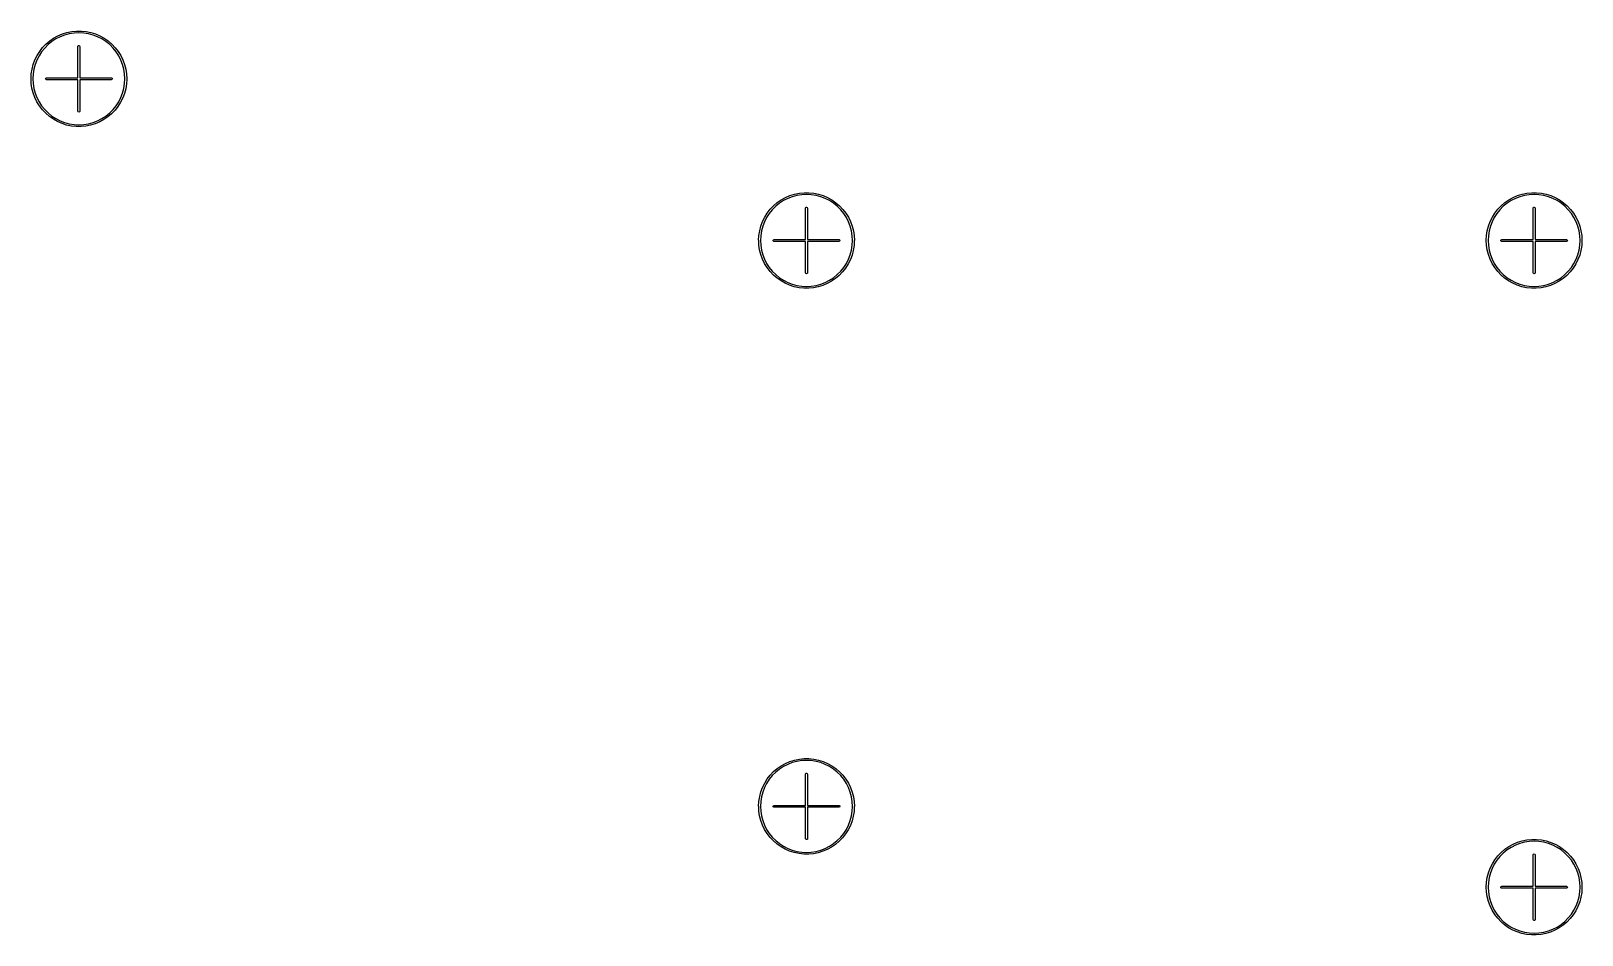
# Model space of a CAD drawing. Extents: x 5.3 to 29.5, y -16.5 to -2.6.
# Drawn here: x 17.752 to 22.548, y -9.448 to -6.652 of the extents above; entities that cross this region are included whole.
import ezdxf

# ---------------------------------------------------------------- set-up
doc = ezdxf.new("R2010")
doc.units = 0
doc.header["$MEASUREMENT"] = 0
doc.layers.add('BLACK', color=7, linetype='CONTINUOUS')

msp = doc.modelspace()

# ---------------------------------------------------------------- linework, layer by layer
at = {"layer": 'BLACK', "linetype": 'CONTINUOUS'}
for p, q in [((17.8351, -6.66702), (17.8489, -6.66115)), ((17.856, -6.66472), (17.8421, -6.67006)), ((17.8489, -6.66115), (17.8632, -6.6567)), ((17.8704, -6.66087), (17.856, -6.66472)), ((17.8632, -6.6567), (17.8779, -6.65371)), ((17.8851, -6.65854), (17.8704, -6.66087)), ((17.8779, -6.65371), (17.8928, -6.65222)), ((17.9, -6.65776), (17.8851, -6.65854)), ((17.8928, -6.65222), (17.9077, -6.65225)), ((17.9149, -6.65854), (17.9, -6.65776)), ((17.9077, -6.65225), (17.9226, -6.65379)), ((17.9296, -6.66087), (17.9149, -6.65854)), ((17.9226, -6.65379), (17.9373, -6.65682)), ((17.944, -6.66472), (17.9296, -6.66087)), ((17.9373, -6.65682), (17.9516, -6.66133)), ((17.9579, -6.67006), (17.944, -6.66472)), ((17.9516, -6.66133), (17.9653, -6.66725)), ((17.7788, -6.71514), (17.788, -6.70332)), ((17.7943, -6.70482), (17.7849, -6.71639)), ((17.788, -6.70332), (17.7983, -6.6925)), ((17.8048, -6.69429), (17.7943, -6.70482)), ((17.7983, -6.6925), (17.8097, -6.68278)), ((17.8164, -6.68492), (17.8048, -6.69429)), ((17.8097, -6.68278), (17.822, -6.67426)), ((17.8289, -6.67681), (17.8164, -6.68492)), ((17.822, -6.67426), (17.8351, -6.66702)), ((17.8421, -6.67006), (17.8289, -6.67681)), ((17.897, -6.7), (17.8972, -6.69899)), ((17.897, -6.79705), (17.897, -6.7)), ((17.8972, -6.69899), (17.8985, -6.69744)), ((17.8985, -6.69744), (17.9005, -6.69709)), ((17.9005, -6.69709), (17.9023, -6.6981)), ((17.9023, -6.6981), (17.903, -6.7)), ((17.903, -6.7), (17.903, -6.79705)), ((17.9711, -6.67681), (17.9579, -6.67006)), ((17.9653, -6.66725), (17.9784, -6.67453)), ((17.9836, -6.68492), (17.9711, -6.67681)), ((17.9784, -6.67453), (17.9907, -6.68309)), ((17.9952, -6.69429), (17.9836, -6.68492)), ((17.9907, -6.68309), (18.002, -6.69286)), ((18.0057, -6.70482), (17.9952, -6.69429)), ((18.002, -6.69286), (18.0123, -6.70372)), ((18.0151, -6.71639), (18.0057, -6.70482)), ((18.0123, -6.70372), (18.0215, -6.71556)), ((17.7552, -6.76974), (17.759, -6.75526)), ((17.759, -6.75526), (17.7642, -6.74124)), ((17.7647, -6.75604), (17.7609, -6.77043)), ((17.7642, -6.74124), (17.7708, -6.72782)), ((17.7701, -6.74214), (17.7647, -6.75604)), ((17.7768, -6.72888), (17.7701, -6.74214)), ((17.7708, -6.72782), (17.7788, -6.71514)), ((17.7849, -6.71639), (17.7768, -6.72888)), ((18.0232, -6.72888), (18.0151, -6.71639)), ((18.0215, -6.71556), (18.0294, -6.72827)), ((18.0299, -6.74214), (18.0232, -6.72888)), ((18.0294, -6.72827), (18.036, -6.74172)), ((18.0353, -6.75604), (18.0299, -6.74214)), ((18.0391, -6.77043), (18.0353, -6.75604)), ((18.036, -6.74172), (18.0412, -6.75576)), ((18.0412, -6.75576), (18.0449, -6.77025)), ((17.752, -6.79948), (17.7529, -6.78453)), ((17.7521, -6.8), (17.752, -6.79948)), ((17.7528, -6.81444), (17.7521, -6.8)), ((17.7529, -6.78453), (17.7552, -6.76974)), ((17.7585, -6.78513), (17.7578, -6.8)), ((17.7578, -6.8), (17.7585, -6.81487)), ((17.7609, -6.77043), (17.7585, -6.78513)), ((17.7971, -6.79949), (17.7981, -6.79774)), ((17.7974, -6.80148), (17.7971, -6.79949)), ((17.799, -6.80277), (17.7974, -6.80148)), ((17.7981, -6.79774), (17.8, -6.79705)), ((17.8, -6.80295), (17.799, -6.80277)), ((17.8, -6.79705), (17.897, -6.79705)), ((17.897, -6.80295), (17.8, -6.80295)), ((17.897, -6.9), (17.897, -6.80295)), ((17.903, -6.79705), (18, -6.79705)), ((18, -6.80295), (17.903, -6.80295)), ((17.903, -6.80295), (17.903, -6.9)), ((18, -6.79705), (18.001, -6.79723)), ((18.0019, -6.80226), (18, -6.80295)), ((18.001, -6.79723), (18.0026, -6.79852)), ((18.0029, -6.80051), (18.0019, -6.80226)), ((18.0026, -6.79852), (18.0029, -6.80051)), ((18.0415, -6.78513), (18.0391, -6.77043)), ((18.0422, -6.8), (18.0415, -6.78513)), ((18.0415, -6.81487), (18.0422, -6.8)), ((18.0449, -6.77025), (18.0472, -6.78505)), ((18.0479, -6.80103), (18.0471, -6.81598)), ((18.0472, -6.78505), (18.048, -6.8)), ((18.048, -6.8), (18.0479, -6.80103)), ((17.755, -6.82924), (17.7528, -6.81444)), ((17.7587, -6.84375), (17.755, -6.82924)), ((17.7585, -6.81487), (17.7609, -6.82957)), ((17.7638, -6.85781), (17.7587, -6.84375)), ((17.7609, -6.82957), (17.7647, -6.84396)), ((17.7703, -6.87128), (17.7638, -6.85781)), ((17.7647, -6.84396), (17.7701, -6.85786)), ((17.7701, -6.85786), (17.7768, -6.87112)), ((18.0232, -6.87112), (18.0299, -6.85786)), ((18.0299, -6.85786), (18.0353, -6.84396)), ((18.0353, -6.84396), (18.0391, -6.82957)), ((18.0409, -6.84523), (18.0356, -6.85923)), ((18.0391, -6.82957), (18.0415, -6.81487)), ((18.0447, -6.83076), (18.0409, -6.84523)), ((18.0471, -6.81598), (18.0447, -6.83076)), ((17.7782, -6.88401), (17.7703, -6.87128)), ((17.7768, -6.87112), (17.7849, -6.88361)), ((17.7873, -6.89589), (17.7782, -6.88401)), ((17.7849, -6.88361), (17.7943, -6.89518)), ((17.7976, -6.90679), (17.7873, -6.89589)), ((17.7943, -6.89518), (17.8048, -6.90571)), ((17.8048, -6.90571), (17.8164, -6.91508)), ((17.8977, -6.9019), (17.897, -6.9)), ((17.8995, -6.90291), (17.8977, -6.9019)), ((17.9015, -6.90256), (17.8995, -6.90291)), ((17.9028, -6.90101), (17.9015, -6.90256)), ((17.903, -6.9), (17.9028, -6.90101)), ((17.9836, -6.91508), (17.9952, -6.90571)), ((17.9952, -6.90571), (18.0057, -6.89518)), ((18.0117, -6.89707), (18.0013, -6.90785)), ((18.0057, -6.89518), (18.0151, -6.88361)), ((18.0209, -6.88528), (18.0117, -6.89707)), ((18.0151, -6.88361), (18.0232, -6.87112)), ((18.0289, -6.87263), (18.0209, -6.88528)), ((18.0356, -6.85923), (18.0289, -6.87263)), ((17.8089, -6.91659), (17.7976, -6.90679)), ((17.8212, -6.9252), (17.8089, -6.91659)), ((17.8164, -6.91508), (17.8289, -6.92319)), ((17.8342, -6.93252), (17.8212, -6.9252)), ((17.8289, -6.92319), (17.8421, -6.92994)), ((17.8479, -6.93849), (17.8342, -6.93252)), ((17.8421, -6.92994), (17.856, -6.93528)), ((17.8622, -6.94304), (17.8479, -6.93849)), ((17.856, -6.93528), (17.8704, -6.93913)), ((17.8769, -6.94613), (17.8622, -6.94304)), ((17.8704, -6.93913), (17.8851, -6.94146)), ((17.8917, -6.94772), (17.8769, -6.94613)), ((17.8851, -6.94146), (17.9, -6.94224)), ((17.9067, -6.9478), (17.8917, -6.94772)), ((17.9, -6.94224), (17.9149, -6.94146)), ((17.9216, -6.94637), (17.9067, -6.9478)), ((17.9149, -6.94146), (17.9296, -6.93913)), ((17.9363, -6.94343), (17.9216, -6.94637)), ((17.9296, -6.93913), (17.944, -6.93528)), ((17.9506, -6.93903), (17.9363, -6.94343)), ((17.944, -6.93528), (17.9579, -6.92994)), ((17.9644, -6.9332), (17.9506, -6.93903)), ((17.9579, -6.92994), (17.9711, -6.92319)), ((17.9775, -6.92602), (17.9644, -6.9332)), ((17.9711, -6.92319), (17.9836, -6.91508)), ((17.9899, -6.91754), (17.9775, -6.92602)), ((18.0013, -6.90785), (17.9899, -6.91754)), ((20.038, -7.20332), (20.0483, -7.1925)), ((20.0483, -7.1925), (20.0597, -7.18278)), ((20.0664, -7.18492), (20.0548, -7.19429)), ((20.0597, -7.18278), (20.072, -7.17426)), ((20.0789, -7.17681), (20.0664, -7.18492)), ((20.072, -7.17426), (20.0851, -7.16702)), ((20.0921, -7.17006), (20.0789, -7.17681)), ((20.0851, -7.16702), (20.0989, -7.16115)), ((20.106, -7.16472), (20.0921, -7.17006)), ((20.0989, -7.16115), (20.1132, -7.1567)), ((20.1204, -7.16087), (20.106, -7.16472)), ((20.1132, -7.1567), (20.1279, -7.15371)), ((20.1351, -7.15854), (20.1204, -7.16087)), ((20.1279, -7.15371), (20.1428, -7.15222)), ((20.15, -7.15776), (20.1351, -7.15854)), ((20.1428, -7.15222), (20.1577, -7.15225)), ((20.1649, -7.15854), (20.15, -7.15776)), ((20.1577, -7.15225), (20.1726, -7.15379)), ((20.1796, -7.16087), (20.1649, -7.15854)), ((20.1726, -7.15379), (20.1873, -7.15682)), ((20.194, -7.16472), (20.1796, -7.16087)), ((20.1873, -7.15682), (20.2016, -7.16133)), ((20.2079, -7.17006), (20.194, -7.16472)), ((20.2016, -7.16133), (20.2153, -7.16725)), ((20.2211, -7.17681), (20.2079, -7.17006)), ((20.2153, -7.16725), (20.2284, -7.17453)), ((20.2336, -7.18492), (20.2211, -7.17681)), ((20.2284, -7.17453), (20.2407, -7.18309)), ((20.2452, -7.19429), (20.2336, -7.18492)), ((20.2407, -7.18309), (20.252, -7.19286)), ((20.252, -7.19286), (20.2623, -7.20372)), ((22.288, -7.20332), (22.2983, -7.1925)), ((22.2983, -7.1925), (22.3097, -7.18278)), ((22.3164, -7.18492), (22.3048, -7.19429)), ((22.3097, -7.18278), (22.322, -7.17426)), ((22.3289, -7.17681), (22.3164, -7.18492)), ((22.322, -7.17426), (22.3351, -7.16702)), ((22.3421, -7.17006), (22.3289, -7.17681)), ((22.3351, -7.16702), (22.3489, -7.16115)), ((22.356, -7.16472), (22.3421, -7.17006)), ((22.3489, -7.16115), (22.3632, -7.1567)), ((22.3704, -7.16087), (22.356, -7.16472)), ((22.3632, -7.1567), (22.3779, -7.15371)), ((22.3851, -7.15854), (22.3704, -7.16087)), ((22.3779, -7.15371), (22.3928, -7.15222)), ((22.4, -7.15776), (22.3851, -7.15854)), ((22.3928, -7.15222), (22.4077, -7.15225)), ((22.4149, -7.15854), (22.4, -7.15776)), ((22.4077, -7.15225), (22.4226, -7.15379)), ((22.4296, -7.16087), (22.4149, -7.15854)), ((22.4226, -7.15379), (22.4373, -7.15682)), ((22.444, -7.16472), (22.4296, -7.16087)), ((22.4373, -7.15682), (22.4516, -7.16133)), ((22.4579, -7.17006), (22.444, -7.16472)), ((22.4516, -7.16133), (22.4653, -7.16725)), ((22.4711, -7.17681), (22.4579, -7.17006)), ((22.4653, -7.16725), (22.4784, -7.17453)), ((22.4836, -7.18492), (22.4711, -7.17681)), ((22.4784, -7.17453), (22.4907, -7.18309)), ((22.4952, -7.19429), (22.4836, -7.18492)), ((22.4907, -7.18309), (22.502, -7.19286)), ((22.502, -7.19286), (22.5123, -7.20372)), ((20.009, -7.25526), (20.0142, -7.24124)), ((20.0142, -7.24124), (20.0208, -7.22782)), ((20.0268, -7.22888), (20.0201, -7.24214)), ((20.0208, -7.22782), (20.0288, -7.21514)), ((20.0349, -7.21639), (20.0268, -7.22888)), ((20.0288, -7.21514), (20.038, -7.20332)), ((20.0443, -7.20482), (20.0349, -7.21639)), ((20.0548, -7.19429), (20.0443, -7.20482)), ((20.147, -7.2), (20.1472, -7.19899)), ((20.147, -7.29705), (20.147, -7.2)), ((20.1472, -7.19899), (20.1485, -7.19744)), ((20.1485, -7.19744), (20.1505, -7.19709)), ((20.1505, -7.19709), (20.1523, -7.1981)), ((20.1523, -7.1981), (20.153, -7.2)), ((20.153, -7.2), (20.153, -7.29705)), ((20.2557, -7.20482), (20.2452, -7.19429)), ((20.2651, -7.21639), (20.2557, -7.20482)), ((20.2623, -7.20372), (20.2715, -7.21556)), ((20.2732, -7.22888), (20.2651, -7.21639)), ((20.2715, -7.21556), (20.2794, -7.22827)), ((20.2799, -7.24214), (20.2732, -7.22888)), ((20.2794, -7.22827), (20.286, -7.24172)), ((20.286, -7.24172), (20.2912, -7.25576)), ((22.259, -7.25526), (22.2642, -7.24124)), ((22.2642, -7.24124), (22.2708, -7.22782)), ((22.2768, -7.22888), (22.2701, -7.24214)), ((22.2708, -7.22782), (22.2788, -7.21514)), ((22.2849, -7.21639), (22.2768, -7.22888)), ((22.2788, -7.21514), (22.288, -7.20332)), ((22.2943, -7.20482), (22.2849, -7.21639)), ((22.3048, -7.19429), (22.2943, -7.20482)), ((22.397, -7.2), (22.3972, -7.19899)), ((22.397, -7.29705), (22.397, -7.2)), ((22.3972, -7.19899), (22.3985, -7.19744)), ((22.3985, -7.19744), (22.4005, -7.19709)), ((22.4005, -7.19709), (22.4023, -7.1981)), ((22.4023, -7.1981), (22.403, -7.2)), ((22.403, -7.2), (22.403, -7.29705)), ((22.5057, -7.20482), (22.4952, -7.19429)), ((22.5151, -7.21639), (22.5057, -7.20482)), ((22.5123, -7.20372), (22.5215, -7.21556)), ((22.5232, -7.22888), (22.5151, -7.21639)), ((22.5215, -7.21556), (22.5294, -7.22827)), ((22.5299, -7.24214), (22.5232, -7.22888)), ((22.5294, -7.22827), (22.536, -7.24172)), ((22.536, -7.24172), (22.5412, -7.25576)), ((20.002, -7.29948), (20.0029, -7.28453)), ((20.0029, -7.28453), (20.0052, -7.26974)), ((20.0052, -7.26974), (20.009, -7.25526)), ((20.0085, -7.28513), (20.0078, -7.3)), ((20.0109, -7.27043), (20.0085, -7.28513)), ((20.0147, -7.25604), (20.0109, -7.27043)), ((20.0201, -7.24214), (20.0147, -7.25604)), ((20.2853, -7.25604), (20.2799, -7.24214)), ((20.2891, -7.27043), (20.2853, -7.25604)), ((20.2915, -7.28513), (20.2891, -7.27043)), ((20.2912, -7.25576), (20.2949, -7.27025)), ((20.2922, -7.3), (20.2915, -7.28513)), ((20.2949, -7.27025), (20.2972, -7.28505)), ((20.2972, -7.28505), (20.298, -7.3)), ((22.252, -7.29948), (22.2529, -7.28453)), ((22.2529, -7.28453), (22.2552, -7.26974)), ((22.2552, -7.26974), (22.259, -7.25526)), ((22.2585, -7.28513), (22.2578, -7.3)), ((22.2609, -7.27043), (22.2585, -7.28513)), ((22.2647, -7.25604), (22.2609, -7.27043)), ((22.2701, -7.24214), (22.2647, -7.25604)), ((22.5353, -7.25604), (22.5299, -7.24214)), ((22.5391, -7.27043), (22.5353, -7.25604)), ((22.5415, -7.28513), (22.5391, -7.27043)), ((22.5412, -7.25576), (22.5449, -7.27025)), ((22.5422, -7.3), (22.5415, -7.28513)), ((22.5449, -7.27025), (22.5472, -7.28505)), ((22.5472, -7.28505), (22.548, -7.3)), ((20.0021, -7.3), (20.002, -7.29948)), ((20.0028, -7.31444), (20.0021, -7.3)), ((20.005, -7.32924), (20.0028, -7.31444)), ((20.0087, -7.34375), (20.005, -7.32924)), ((20.0078, -7.3), (20.0085, -7.31487)), ((20.0085, -7.31487), (20.0109, -7.32957)), ((20.0109, -7.32957), (20.0147, -7.34396)), ((20.0471, -7.29949), (20.0481, -7.29774)), ((20.0474, -7.30148), (20.0471, -7.29949)), ((20.049, -7.30277), (20.0474, -7.30148)), ((20.0481, -7.29774), (20.05, -7.29705)), ((20.05, -7.30295), (20.049, -7.30277)), ((20.05, -7.29705), (20.147, -7.29705)), ((20.147, -7.30295), (20.05, -7.30295)), ((20.147, -7.4), (20.147, -7.30295)), ((20.153, -7.29705), (20.25, -7.29705)), ((20.25, -7.30295), (20.153, -7.30295)), ((20.153, -7.30295), (20.153, -7.4)), ((20.25, -7.29705), (20.251, -7.29723)), ((20.2519, -7.30226), (20.25, -7.30295)), ((20.251, -7.29723), (20.2526, -7.29852)), ((20.2529, -7.30051), (20.2519, -7.30226)), ((20.2526, -7.29852), (20.2529, -7.30051)), ((20.2853, -7.34396), (20.2891, -7.32957)), ((20.2891, -7.32957), (20.2915, -7.31487)), ((20.2947, -7.33076), (20.2909, -7.34523)), ((20.2915, -7.31487), (20.2922, -7.3)), ((20.2971, -7.31598), (20.2947, -7.33076)), ((20.2979, -7.30103), (20.2971, -7.31598)), ((20.298, -7.3), (20.2979, -7.30103)), ((22.2521, -7.3), (22.252, -7.29948)), ((22.2528, -7.31444), (22.2521, -7.3)), ((22.255, -7.32924), (22.2528, -7.31444)), ((22.2587, -7.34375), (22.255, -7.32924)), ((22.2578, -7.3), (22.2585, -7.31487)), ((22.2585, -7.31487), (22.2609, -7.32957)), ((22.2609, -7.32957), (22.2647, -7.34396)), ((22.2971, -7.29949), (22.2981, -7.29774)), ((22.2974, -7.30148), (22.2971, -7.29949)), ((22.299, -7.30277), (22.2974, -7.30148)), ((22.2981, -7.29774), (22.3, -7.29705)), ((22.3, -7.30295), (22.299, -7.30277)), ((22.3, -7.29705), (22.397, -7.29705)), ((22.397, -7.30295), (22.3, -7.30295)), ((22.397, -7.4), (22.397, -7.30295)), ((22.403, -7.29705), (22.5, -7.29705)), ((22.5, -7.30295), (22.403, -7.30295)), ((22.403, -7.30295), (22.403, -7.4)), ((22.5, -7.29705), (22.501, -7.29723)), ((22.5019, -7.30226), (22.5, -7.30295)), ((22.501, -7.29723), (22.5026, -7.29852)), ((22.5029, -7.30051), (22.5019, -7.30226)), ((22.5026, -7.29852), (22.5029, -7.30051)), ((22.5353, -7.34396), (22.5391, -7.32957)), ((22.5391, -7.32957), (22.5415, -7.31487)), ((22.5447, -7.33076), (22.5409, -7.34523)), ((22.5415, -7.31487), (22.5422, -7.3)), ((22.5471, -7.31598), (22.5447, -7.33076)), ((22.5479, -7.30103), (22.5471, -7.31598)), ((22.548, -7.3), (22.5479, -7.30103)), ((20.0138, -7.35781), (20.0087, -7.34375)), ((20.0203, -7.37128), (20.0138, -7.35781)), ((20.0147, -7.34396), (20.0201, -7.35786)), ((20.0201, -7.35786), (20.0268, -7.37112)), ((20.0282, -7.38401), (20.0203, -7.37128)), ((20.0268, -7.37112), (20.0349, -7.38361)), ((20.0373, -7.39589), (20.0282, -7.38401)), ((20.0349, -7.38361), (20.0443, -7.39518)), ((20.2557, -7.39518), (20.2651, -7.38361)), ((20.2709, -7.38528), (20.2617, -7.39707)), ((20.2651, -7.38361), (20.2732, -7.37112)), ((20.2789, -7.37263), (20.2709, -7.38528)), ((20.2732, -7.37112), (20.2799, -7.35786)), ((20.2856, -7.35923), (20.2789, -7.37263)), ((20.2799, -7.35786), (20.2853, -7.34396)), ((20.2909, -7.34523), (20.2856, -7.35923)), ((22.2638, -7.35781), (22.2587, -7.34375)), ((22.2703, -7.37128), (22.2638, -7.35781)), ((22.2647, -7.34396), (22.2701, -7.35786)), ((22.2701, -7.35786), (22.2768, -7.37112)), ((22.2782, -7.38401), (22.2703, -7.37128)), ((22.2768, -7.37112), (22.2849, -7.38361)), ((22.2873, -7.39589), (22.2782, -7.38401)), ((22.2849, -7.38361), (22.2943, -7.39518)), ((22.5057, -7.39518), (22.5151, -7.38361)), ((22.5209, -7.38528), (22.5117, -7.39707)), ((22.5151, -7.38361), (22.5232, -7.37112)), ((22.5289, -7.37263), (22.5209, -7.38528)), ((22.5232, -7.37112), (22.5299, -7.35786)), ((22.5356, -7.35923), (22.5289, -7.37263)), ((22.5299, -7.35786), (22.5353, -7.34396)), ((22.5409, -7.34523), (22.5356, -7.35923)), ((20.0476, -7.40679), (20.0373, -7.39589)), ((20.0443, -7.39518), (20.0548, -7.40571)), ((20.0589, -7.41659), (20.0476, -7.40679)), ((20.0548, -7.40571), (20.0664, -7.41508)), ((20.0712, -7.4252), (20.0589, -7.41659)), ((20.0664, -7.41508), (20.0789, -7.42319)), ((20.0842, -7.43252), (20.0712, -7.4252)), ((20.0789, -7.42319), (20.0921, -7.42994)), ((20.0979, -7.43849), (20.0842, -7.43252)), ((20.0921, -7.42994), (20.106, -7.43528)), ((20.1477, -7.4019), (20.147, -7.4)), ((20.1495, -7.40291), (20.1477, -7.4019)), ((20.1515, -7.40256), (20.1495, -7.40291)), ((20.1528, -7.40101), (20.1515, -7.40256)), ((20.153, -7.4), (20.1528, -7.40101)), ((20.194, -7.43528), (20.2079, -7.42994)), ((20.2144, -7.4332), (20.2006, -7.43903)), ((20.2079, -7.42994), (20.2211, -7.42319)), ((20.2275, -7.42602), (20.2144, -7.4332)), ((20.2211, -7.42319), (20.2336, -7.41508)), ((20.2399, -7.41754), (20.2275, -7.42602)), ((20.2336, -7.41508), (20.2452, -7.40571)), ((20.2513, -7.40785), (20.2399, -7.41754)), ((20.2452, -7.40571), (20.2557, -7.39518)), ((20.2617, -7.39707), (20.2513, -7.40785)), ((22.2976, -7.40679), (22.2873, -7.39589)), ((22.2943, -7.39518), (22.3048, -7.40571)), ((22.3089, -7.41659), (22.2976, -7.40679)), ((22.3048, -7.40571), (22.3164, -7.41508)), ((22.3212, -7.4252), (22.3089, -7.41659)), ((22.3164, -7.41508), (22.3289, -7.42319)), ((22.3342, -7.43252), (22.3212, -7.4252)), ((22.3289, -7.42319), (22.3421, -7.42994)), ((22.3479, -7.43849), (22.3342, -7.43252)), ((22.3421, -7.42994), (22.356, -7.43528)), ((22.3977, -7.4019), (22.397, -7.4)), ((22.3995, -7.40291), (22.3977, -7.4019)), ((22.4015, -7.40256), (22.3995, -7.40291)), ((22.4028, -7.40101), (22.4015, -7.40256)), ((22.403, -7.4), (22.4028, -7.40101)), ((22.444, -7.43528), (22.4579, -7.42994)), ((22.4644, -7.4332), (22.4506, -7.43903)), ((22.4579, -7.42994), (22.4711, -7.42319)), ((22.4775, -7.42602), (22.4644, -7.4332)), ((22.4711, -7.42319), (22.4836, -7.41508)), ((22.4899, -7.41754), (22.4775, -7.42602)), ((22.4836, -7.41508), (22.4952, -7.40571)), ((22.5013, -7.40785), (22.4899, -7.41754)), ((22.4952, -7.40571), (22.5057, -7.39518)), ((22.5117, -7.39707), (22.5013, -7.40785)), ((20.1122, -7.44304), (20.0979, -7.43849)), ((20.106, -7.43528), (20.1204, -7.43913)), ((20.1269, -7.44613), (20.1122, -7.44304)), ((20.1204, -7.43913), (20.1351, -7.44146)), ((20.1417, -7.44772), (20.1269, -7.44613)), ((20.1351, -7.44146), (20.15, -7.44224)), ((20.1567, -7.4478), (20.1417, -7.44772)), ((20.15, -7.44224), (20.1649, -7.44146)), ((20.1716, -7.44637), (20.1567, -7.4478)), ((20.1649, -7.44146), (20.1796, -7.43913)), ((20.1863, -7.44343), (20.1716, -7.44637)), ((20.1796, -7.43913), (20.194, -7.43528)), ((20.2006, -7.43903), (20.1863, -7.44343)), ((22.3622, -7.44304), (22.3479, -7.43849)), ((22.356, -7.43528), (22.3704, -7.43913)), ((22.3769, -7.44613), (22.3622, -7.44304)), ((22.3704, -7.43913), (22.3851, -7.44146)), ((22.3917, -7.44772), (22.3769, -7.44613)), ((22.3851, -7.44146), (22.4, -7.44224)), ((22.4067, -7.4478), (22.3917, -7.44772)), ((22.4, -7.44224), (22.4149, -7.44146)), ((22.4216, -7.44637), (22.4067, -7.4478)), ((22.4149, -7.44146), (22.4296, -7.43913)), ((22.4363, -7.44343), (22.4216, -7.44637)), ((22.4296, -7.43913), (22.444, -7.43528)), ((22.4506, -7.43903), (22.4363, -7.44343)), ((20.072, -8.92426), (20.0851, -8.91702)), ((20.0921, -8.92006), (20.0789, -8.92681)), ((20.0851, -8.91702), (20.0989, -8.91115)), ((20.106, -8.91472), (20.0921, -8.92006)), ((20.0989, -8.91115), (20.1132, -8.9067)), ((20.1204, -8.91087), (20.106, -8.91472)), ((20.1132, -8.9067), (20.1279, -8.90371)), ((20.1351, -8.90854), (20.1204, -8.91087)), ((20.1279, -8.90371), (20.1428, -8.90222)), ((20.15, -8.90776), (20.1351, -8.90854)), ((20.1428, -8.90222), (20.1577, -8.90225)), ((20.1649, -8.90854), (20.15, -8.90776)), ((20.1577, -8.90225), (20.1726, -8.90379)), ((20.1796, -8.91087), (20.1649, -8.90854)), ((20.1726, -8.90379), (20.1873, -8.90682)), ((20.194, -8.91472), (20.1796, -8.91087)), ((20.1873, -8.90682), (20.2016, -8.91133)), ((20.2079, -8.92006), (20.194, -8.91472)), ((20.2016, -8.91133), (20.2153, -8.91725)), ((20.2211, -8.92681), (20.2079, -8.92006)), ((20.2153, -8.91725), (20.2284, -8.92453)), ((20.0208, -8.97782), (20.0288, -8.96514)), ((20.0349, -8.96639), (20.0268, -8.97888)), ((20.0288, -8.96514), (20.038, -8.95332)), ((20.0443, -8.95482), (20.0349, -8.96639)), ((20.038, -8.95332), (20.0483, -8.9425)), ((20.0548, -8.94429), (20.0443, -8.95482)), ((20.0483, -8.9425), (20.0597, -8.93278)), ((20.0664, -8.93492), (20.0548, -8.94429)), ((20.0597, -8.93278), (20.072, -8.92426)), ((20.0789, -8.92681), (20.0664, -8.93492)), ((20.147, -8.95), (20.1472, -8.94899)), ((20.147, -9.04705), (20.147, -8.95)), ((20.1472, -8.94899), (20.1485, -8.94744)), ((20.1485, -8.94744), (20.1505, -8.94709)), ((20.1505, -8.94709), (20.1523, -8.9481)), ((20.1523, -8.9481), (20.153, -8.95)), ((20.153, -8.95), (20.153, -9.04705)), ((20.2336, -8.93492), (20.2211, -8.92681)), ((20.2284, -8.92453), (20.2407, -8.93309)), ((20.2452, -8.94429), (20.2336, -8.93492)), ((20.2407, -8.93309), (20.252, -8.94286)), ((20.2557, -8.95482), (20.2452, -8.94429)), ((20.252, -8.94286), (20.2623, -8.95372)), ((20.2651, -8.96639), (20.2557, -8.95482)), ((20.2623, -8.95372), (20.2715, -8.96556)), ((20.2732, -8.97888), (20.2651, -8.96639)), ((20.2715, -8.96556), (20.2794, -8.97827)), ((20.0052, -9.01974), (20.009, -9.00526)), ((20.009, -9.00526), (20.0142, -8.99124)), ((20.0147, -9.00604), (20.0109, -9.02043)), ((20.0142, -8.99124), (20.0208, -8.97782)), ((20.0201, -8.99214), (20.0147, -9.00604)), ((20.0268, -8.97888), (20.0201, -8.99214)), ((20.2799, -8.99214), (20.2732, -8.97888)), ((20.2794, -8.97827), (20.286, -8.99172)), ((20.2853, -9.00604), (20.2799, -8.99214)), ((20.2891, -9.02043), (20.2853, -9.00604)), ((20.286, -8.99172), (20.2912, -9.00576)), ((20.2912, -9.00576), (20.2949, -9.02025)), ((20.002, -9.04948), (20.0029, -9.03453)), ((20.0021, -9.05), (20.002, -9.04948)), ((20.0028, -9.06444), (20.0021, -9.05)), ((20.005, -9.07924), (20.0028, -9.06444)), ((20.0029, -9.03453), (20.0052, -9.01974)), ((20.0085, -9.03513), (20.0078, -9.05)), ((20.0078, -9.05), (20.0085, -9.06487)), ((20.0109, -9.02043), (20.0085, -9.03513)), ((20.0471, -9.04949), (20.0481, -9.04774)), ((20.0474, -9.05148), (20.0471, -9.04949)), ((20.049, -9.05277), (20.0474, -9.05148)), ((20.0481, -9.04774), (20.05, -9.04705)), ((20.05, -9.05295), (20.049, -9.05277)), ((20.05, -9.04705), (20.147, -9.04705)), ((20.147, -9.05295), (20.05, -9.05295)), ((20.147, -9.15), (20.147, -9.05295)), ((20.153, -9.04705), (20.25, -9.04705)), ((20.25, -9.05295), (20.153, -9.05295)), ((20.153, -9.05295), (20.153, -9.15)), ((20.25, -9.04705), (20.251, -9.04723)), ((20.2519, -9.05226), (20.25, -9.05295)), ((20.251, -9.04723), (20.2526, -9.04852)), ((20.2529, -9.05051), (20.2519, -9.05226)), ((20.2526, -9.04852), (20.2529, -9.05051)), ((20.2915, -9.03513), (20.2891, -9.02043)), ((20.2922, -9.05), (20.2915, -9.03513)), ((20.2915, -9.06487), (20.2922, -9.05)), ((20.2949, -9.02025), (20.2972, -9.03505)), ((20.2979, -9.05103), (20.2971, -9.06598)), ((20.2972, -9.03505), (20.298, -9.05)), ((20.298, -9.05), (20.2979, -9.05103)), ((20.0087, -9.09375), (20.005, -9.07924)), ((20.0085, -9.06487), (20.0109, -9.07957)), ((20.0138, -9.10781), (20.0087, -9.09375)), ((20.0109, -9.07957), (20.0147, -9.09396)), ((20.0203, -9.12128), (20.0138, -9.10781)), ((20.0147, -9.09396), (20.0201, -9.10786)), ((20.0201, -9.10786), (20.0268, -9.12112)), ((20.2732, -9.12112), (20.2799, -9.10786)), ((20.2856, -9.10923), (20.2789, -9.12263)), ((20.2799, -9.10786), (20.2853, -9.09396)), ((20.2853, -9.09396), (20.2891, -9.07957)), ((20.2909, -9.09523), (20.2856, -9.10923)), ((20.2891, -9.07957), (20.2915, -9.06487)), ((20.2947, -9.08076), (20.2909, -9.09523)), ((20.2971, -9.06598), (20.2947, -9.08076)), ((20.0282, -9.13401), (20.0203, -9.12128)), ((20.0268, -9.12112), (20.0349, -9.13361)), ((20.0373, -9.14589), (20.0282, -9.13401)), ((20.0349, -9.13361), (20.0443, -9.14518)), ((20.0476, -9.15679), (20.0373, -9.14589)), ((20.0443, -9.14518), (20.0548, -9.15571)), ((20.0589, -9.16659), (20.0476, -9.15679)), ((20.0548, -9.15571), (20.0664, -9.16508)), ((20.1477, -9.1519), (20.147, -9.15)), ((20.1495, -9.15291), (20.1477, -9.1519)), ((20.1515, -9.15256), (20.1495, -9.15291)), ((20.1528, -9.15101), (20.1515, -9.15256)), ((20.153, -9.15), (20.1528, -9.15101)), ((20.2336, -9.16508), (20.2452, -9.15571)), ((20.2513, -9.15785), (20.2399, -9.16754)), ((20.2452, -9.15571), (20.2557, -9.14518)), ((20.2617, -9.14707), (20.2513, -9.15785)), ((20.2557, -9.14518), (20.2651, -9.13361)), ((20.2709, -9.13528), (20.2617, -9.14707)), ((20.2651, -9.13361), (20.2732, -9.12112)), ((20.2789, -9.12263), (20.2709, -9.13528)), ((22.3489, -9.16115), (22.3632, -9.1567)), ((22.3632, -9.1567), (22.3779, -9.15371)), ((22.3851, -9.15854), (22.3704, -9.16087)), ((22.3779, -9.15371), (22.3928, -9.15222)), ((22.4, -9.15776), (22.3851, -9.15854)), ((22.3928, -9.15222), (22.4077, -9.15225)), ((22.4149, -9.15854), (22.4, -9.15776)), ((22.4077, -9.15225), (22.4226, -9.15379)), ((22.4296, -9.16087), (22.4149, -9.15854)), ((22.4226, -9.15379), (22.4373, -9.15682)), ((22.4373, -9.15682), (22.4516, -9.16133)), ((20.0712, -9.1752), (20.0589, -9.16659)), ((20.0664, -9.16508), (20.0789, -9.17319)), ((20.0842, -9.18252), (20.0712, -9.1752)), ((20.0789, -9.17319), (20.0921, -9.17994)), ((20.0979, -9.18849), (20.0842, -9.18252)), ((20.0921, -9.17994), (20.106, -9.18528)), ((20.1122, -9.19304), (20.0979, -9.18849)), ((20.106, -9.18528), (20.1204, -9.18913)), ((20.1269, -9.19613), (20.1122, -9.19304)), ((20.1204, -9.18913), (20.1351, -9.19146)), ((20.1417, -9.19772), (20.1269, -9.19613)), ((20.1351, -9.19146), (20.15, -9.19224)), ((20.1567, -9.1978), (20.1417, -9.19772)), ((20.15, -9.19224), (20.1649, -9.19146)), ((20.1716, -9.19637), (20.1567, -9.1978)), ((20.1649, -9.19146), (20.1796, -9.18913)), ((20.1863, -9.19343), (20.1716, -9.19637)), ((20.1796, -9.18913), (20.194, -9.18528)), ((20.2006, -9.18903), (20.1863, -9.19343)), ((20.194, -9.18528), (20.2079, -9.17994)), ((20.2144, -9.1832), (20.2006, -9.18903)), ((20.2079, -9.17994), (20.2211, -9.17319)), ((20.2275, -9.17602), (20.2144, -9.1832)), ((20.2211, -9.17319), (20.2336, -9.16508)), ((20.2399, -9.16754), (20.2275, -9.17602)), ((22.2788, -9.21514), (22.288, -9.20332)), ((22.2943, -9.20482), (22.2849, -9.21639)), ((22.288, -9.20332), (22.2983, -9.1925)), ((22.3048, -9.19429), (22.2943, -9.20482)), ((22.2983, -9.1925), (22.3097, -9.18278)), ((22.3164, -9.18492), (22.3048, -9.19429)), ((22.3097, -9.18278), (22.322, -9.17426)), ((22.3289, -9.17681), (22.3164, -9.18492)), ((22.322, -9.17426), (22.3351, -9.16702)), ((22.3421, -9.17006), (22.3289, -9.17681)), ((22.3351, -9.16702), (22.3489, -9.16115)), ((22.356, -9.16472), (22.3421, -9.17006)), ((22.3704, -9.16087), (22.356, -9.16472)), ((22.397, -9.2), (22.3972, -9.19899)), ((22.397, -9.29705), (22.397, -9.2)), ((22.3972, -9.19899), (22.3985, -9.19744)), ((22.3985, -9.19744), (22.4005, -9.19709)), ((22.4005, -9.19709), (22.4023, -9.1981)), ((22.4023, -9.1981), (22.403, -9.2)), ((22.403, -9.2), (22.403, -9.29705)), ((22.444, -9.16472), (22.4296, -9.16087)), ((22.4579, -9.17006), (22.444, -9.16472)), ((22.4516, -9.16133), (22.4653, -9.16725)), ((22.4711, -9.17681), (22.4579, -9.17006)), ((22.4653, -9.16725), (22.4784, -9.17453)), ((22.4836, -9.18492), (22.4711, -9.17681)), ((22.4784, -9.17453), (22.4907, -9.18309)), ((22.4952, -9.19429), (22.4836, -9.18492)), ((22.4907, -9.18309), (22.502, -9.19286)), ((22.5057, -9.20482), (22.4952, -9.19429)), ((22.502, -9.19286), (22.5123, -9.20372)), ((22.5151, -9.21639), (22.5057, -9.20482)), ((22.5123, -9.20372), (22.5215, -9.21556)), ((22.2552, -9.26974), (22.259, -9.25526)), ((22.259, -9.25526), (22.2642, -9.24124)), ((22.2647, -9.25604), (22.2609, -9.27043)), ((22.2642, -9.24124), (22.2708, -9.22782)), ((22.2701, -9.24214), (22.2647, -9.25604)), ((22.2768, -9.22888), (22.2701, -9.24214)), ((22.2708, -9.22782), (22.2788, -9.21514)), ((22.2849, -9.21639), (22.2768, -9.22888)), ((22.5232, -9.22888), (22.5151, -9.21639)), ((22.5215, -9.21556), (22.5294, -9.22827)), ((22.5299, -9.24214), (22.5232, -9.22888)), ((22.5294, -9.22827), (22.536, -9.24172)), ((22.5353, -9.25604), (22.5299, -9.24214)), ((22.5391, -9.27043), (22.5353, -9.25604)), ((22.536, -9.24172), (22.5412, -9.25576)), ((22.5412, -9.25576), (22.5449, -9.27025)), ((22.252, -9.29948), (22.2529, -9.28453)), ((22.2521, -9.3), (22.252, -9.29948)), ((22.2528, -9.31444), (22.2521, -9.3)), ((22.2529, -9.28453), (22.2552, -9.26974)), ((22.2585, -9.28513), (22.2578, -9.3)), ((22.2578, -9.3), (22.2585, -9.31487)), ((22.2609, -9.27043), (22.2585, -9.28513)), ((22.2971, -9.29949), (22.2981, -9.29774)), ((22.2974, -9.30148), (22.2971, -9.29949)), ((22.299, -9.30277), (22.2974, -9.30148)), ((22.2981, -9.29774), (22.3, -9.29705)), ((22.3, -9.30295), (22.299, -9.30277)), ((22.3, -9.29705), (22.397, -9.29705)), ((22.397, -9.30295), (22.3, -9.30295)), ((22.397, -9.4), (22.397, -9.30295)), ((22.403, -9.29705), (22.5, -9.29705)), ((22.5, -9.30295), (22.403, -9.30295)), ((22.403, -9.30295), (22.403, -9.4)), ((22.5, -9.29705), (22.501, -9.29723)), ((22.5019, -9.30226), (22.5, -9.30295)), ((22.501, -9.29723), (22.5026, -9.29852)), ((22.5029, -9.30051), (22.5019, -9.30226)), ((22.5026, -9.29852), (22.5029, -9.30051)), ((22.5415, -9.28513), (22.5391, -9.27043)), ((22.5422, -9.3), (22.5415, -9.28513)), ((22.5415, -9.31487), (22.5422, -9.3)), ((22.5449, -9.27025), (22.5472, -9.28505)), ((22.5479, -9.30103), (22.5471, -9.31598)), ((22.5472, -9.28505), (22.548, -9.3)), ((22.548, -9.3), (22.5479, -9.30103)), ((22.255, -9.32924), (22.2528, -9.31444)), ((22.2587, -9.34375), (22.255, -9.32924)), ((22.2585, -9.31487), (22.2609, -9.32957)), ((22.2638, -9.35781), (22.2587, -9.34375)), ((22.2609, -9.32957), (22.2647, -9.34396)), ((22.2647, -9.34396), (22.2701, -9.35786)), ((22.5299, -9.35786), (22.5353, -9.34396)), ((22.5353, -9.34396), (22.5391, -9.32957)), ((22.5409, -9.34523), (22.5356, -9.35923)), ((22.5391, -9.32957), (22.5415, -9.31487)), ((22.5447, -9.33076), (22.5409, -9.34523)), ((22.5471, -9.31598), (22.5447, -9.33076)), ((22.2703, -9.37128), (22.2638, -9.35781)), ((22.2701, -9.35786), (22.2768, -9.37112)), ((22.2782, -9.38401), (22.2703, -9.37128)), ((22.2768, -9.37112), (22.2849, -9.38361)), ((22.2873, -9.39589), (22.2782, -9.38401)), ((22.2849, -9.38361), (22.2943, -9.39518)), ((22.2976, -9.40679), (22.2873, -9.39589)), ((22.2943, -9.39518), (22.3048, -9.40571)), ((22.3977, -9.4019), (22.397, -9.4)), ((22.403, -9.4), (22.4028, -9.40101)), ((22.4952, -9.40571), (22.5057, -9.39518)), ((22.5117, -9.39707), (22.5013, -9.40785)), ((22.5057, -9.39518), (22.5151, -9.38361)), ((22.5209, -9.38528), (22.5117, -9.39707)), ((22.5151, -9.38361), (22.5232, -9.37112)), ((22.5289, -9.37263), (22.5209, -9.38528)), ((22.5232, -9.37112), (22.5299, -9.35786)), ((22.5356, -9.35923), (22.5289, -9.37263)), ((22.3089, -9.41659), (22.2976, -9.40679)), ((22.3048, -9.40571), (22.3164, -9.41508)), ((22.3212, -9.4252), (22.3089, -9.41659)), ((22.3164, -9.41508), (22.3289, -9.42319)), ((22.3342, -9.43252), (22.3212, -9.4252)), ((22.3289, -9.42319), (22.3421, -9.42994)), ((22.3479, -9.43849), (22.3342, -9.43252)), ((22.3421, -9.42994), (22.356, -9.43528)), ((22.3622, -9.44304), (22.3479, -9.43849)), ((22.356, -9.43528), (22.3704, -9.43913)), ((22.3769, -9.44613), (22.3622, -9.44304)), ((22.3704, -9.43913), (22.3851, -9.44146)), ((22.3917, -9.44772), (22.3769, -9.44613)), ((22.3851, -9.44146), (22.4, -9.44224)), ((22.4067, -9.4478), (22.3917, -9.44772)), ((22.3995, -9.40291), (22.3977, -9.4019)), ((22.4015, -9.40256), (22.3995, -9.40291)), ((22.4, -9.44224), (22.4149, -9.44146)), ((22.4028, -9.40101), (22.4015, -9.40256)), ((22.4216, -9.44637), (22.4067, -9.4478)), ((22.4149, -9.44146), (22.4296, -9.43913)), ((22.4363, -9.44343), (22.4216, -9.44637)), ((22.4296, -9.43913), (22.444, -9.43528)), ((22.4506, -9.43903), (22.4363, -9.44343)), ((22.444, -9.43528), (22.4579, -9.42994)), ((22.4644, -9.4332), (22.4506, -9.43903)), ((22.4579, -9.42994), (22.4711, -9.42319)), ((22.4775, -9.42602), (22.4644, -9.4332)), ((22.4711, -9.42319), (22.4836, -9.41508)), ((22.4899, -9.41754), (22.4775, -9.42602)), ((22.4836, -9.41508), (22.4952, -9.40571)), ((22.5013, -9.40785), (22.4899, -9.41754))]:
    msp.add_line(p, q, dxfattribs=at)

doc.saveas('drawing.dxf')
